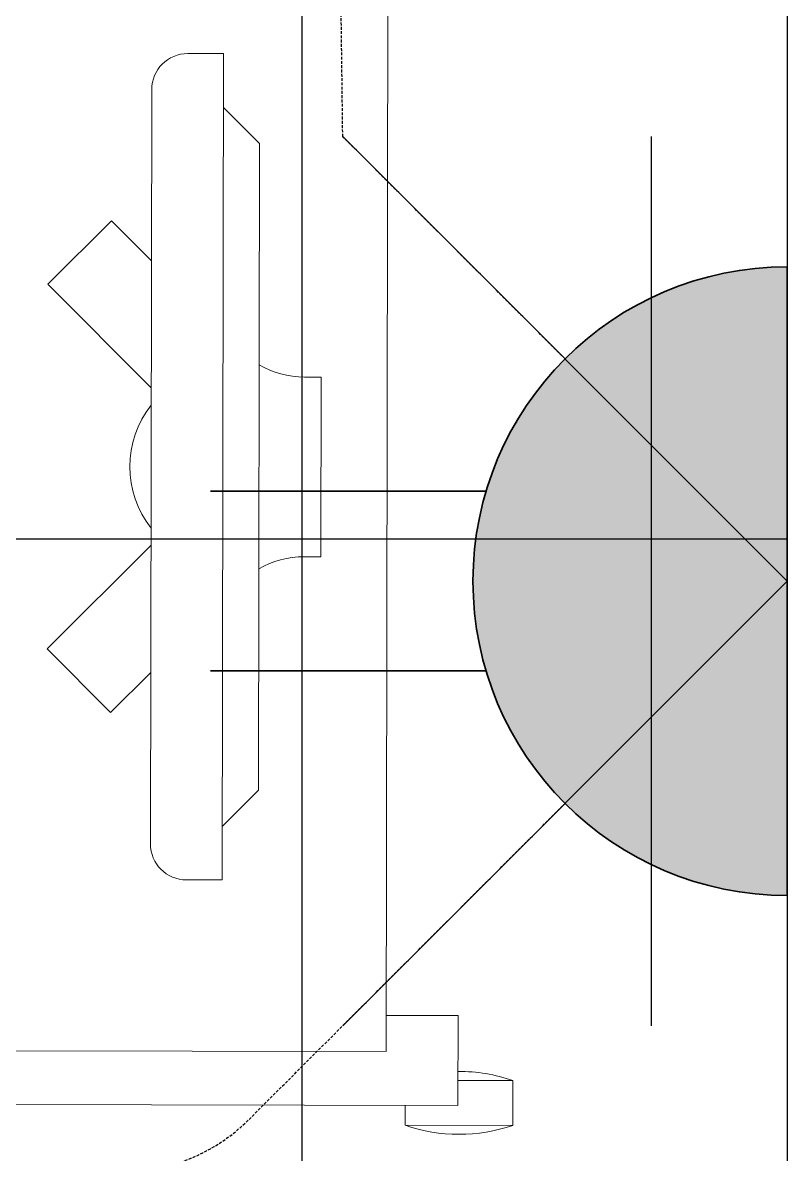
# Model space of a CAD drawing. Extents: x -178977 to 231842, y -29287 to 19916.
# Drawn here: x 38050 to 38476, y -12573 to -11943 of the extents above; entities that cross this region are included whole.
import ezdxf
from ezdxf.enums import TextEntityAlignment as Align

# ---------------------------------------------------------------- set-up
doc = ezdxf.new("R2010")
doc.units = 0
doc.header["$LTSCALE"] = 0.25
doc.linetypes.add('DASHDOT', pattern=[25.4, 12.7, -6.35, 0, -6.35])
doc.linetypes.add('HIDDEN', pattern=[9.525, 6.35, -3.175])
doc.layers.add('01-First Floor-FUR$0$FALSE CEILING', color=251, linetype='Continuous')
for name, color, linetype, lineweight in [('01-First Floor-FUR$0$LOADING', 253, 'Continuous', 5), ('01-First Floor-FUR$0$TME-MEDICAL EQUIPMENT', 42, 'Continuous', 13), ('01-First Floor-FUR$0$Walls', 251, 'Continuous', 5), ('E-LITE-CLNG-CNDT', 6, 'DASHDOT', 35), ('E-LITE-EXIT-NUMB', 6, 'Continuous', 25), ('E-POWR-FLOR-CNDT', 6, 'HIDDEN', 25), ('E-POWR-WALL @ 100', 4, 'Continuous', 35)]:
    doc.layers.add(name, color=color, linetype=linetype, lineweight=lineweight)
doc.styles.add('DC_SIMPLEX', font='SIMPLEX.shx', dxfattribs={"width": 0.7})

# ---------------------------------------------------------------- blocks, each defined once
blk = doc.blocks.new('01-First Floor-FUR$0$workstation')
at = {"layer": '01-First Floor-FUR$0$LOADING'}
for p, q in [((2797.299, -990.665, 0), (2797.295, -993.165, 0)), ((2803.299, -990.675, 0), (2797.299, -990.665, 0)), ((2803.299, -990.675, 0), (2803.297, -991.786, 0)), ((2800.355, -991.781, 0), (2800.347, -996.781, 0)), ((2800.355, -991.781, 0), (2858.355, -991.877, 0)), ((2800.353, -993.17, 0), (2797.295, -993.165, 0)), ((2804.249, -1055.787, 0), (2804.35, -994.788, 0)), ((2804.35, -994.788, 0), (2854.35, -994.87, 0)), ((2800.347, -996.781, 0), (2804.347, -996.788, 0)), ((2813.402, -1050.332, 0), (2813.478, -1004.332, 0)), ((2813.478, -1004.332, 0), (2815.478, -1004.335, 0)), ((2817.405, -1048.338, 0), (2817.475, -1006.338, 0)), ((2811.47, -1009.328, 0), (2813.473, -1007.332, 0)), ((2811.41, -1045.328, 0), (2811.47, -1009.328, 0)), ((2807.996, -1022.323, 0), (2807.979, -1032.323, 0)), ((2808.925, -1022.324, 0), (2807.996, -1022.323, 0)), ((2808.908, -1032.324, 0), (2807.979, -1032.323, 0)), ((2811.41, -1045.328, 0), (2813.407, -1047.332, 0)), ((2815.402, -1050.335, 0), (2813.402, -1050.332, 0))]:
    blk.add_line(p, q, dxfattribs=at)
at = {"layer": '01-First Floor-FUR$0$LOADING', "extrusion": (1.65729e-10, -2.0259e-11, -1)}
for p, q in [((2817.459, -1015.886, 0), (2819.7, -1013.652, 0)), ((2823.23, -1017.193, 0), (2819.7, -1013.652, 0)), ((2817.447, -1022.957, 0), (2823.23, -1017.193, 0))]:
    blk.add_line(p, q, dxfattribs=at)
at = {"layer": '01-First Floor-FUR$0$LOADING', "extrusion": (1.65465e-10, -1.79463e-10, -1)}
for p, q in [((2817.433, -1031.72, 0), (2823.196, -1037.503, 0)), ((2823.196, -1037.503, 0), (2819.655, -1041.032, 0)), ((2817.421, -1038.791, 0), (2819.655, -1041.032, 0))]:
    blk.add_line(p, q, dxfattribs=at)
at = {"layer": '01-First Floor-FUR$0$LOADING'}
for centre, start, end in [((2800.285, -999.42, 0), 70.98047, 108.82976), ((2800.31, -984.42, 0), 250.98047, 270.26174)]:
    blk.add_arc(centre, 9.25, start, end, dxfattribs=at)
at = {"layer": '01-First Floor-FUR$0$LOADING', "extrusion": (1.03527e-10, -9.97581e-11, -1)}
for centre, major_axis, start_param, end_param in [((2815.475, -1006.335, 0), (1.412, -1.417), 3.926991, 5.497787), ((2808.933, -1017.324, 0), (-3.541, -3.53), -1.314396, -0.785398), ((2813.059, -1027.331, 0), (3.928, -3.941), 4.833569, 6.162005), ((2808.9, -1037.324, 0), (-3.541, -3.53), 2.356194, 2.885192), ((2815.405, -1048.335, 0), (1.412, -1.417), 5.497787, 7.068583)]:
    blk.add_ellipse(centre, major_axis=major_axis, ratio=1, start_param=start_param, end_param=end_param, dxfattribs=at)
blk = doc.blocks.new('01-First Floor-FUR')
at = {"layer": '01-First Floor-FUR$0$FALSE CEILING', "linetype": 'Continuous'}
for p, q in [((38206, -12830), (38206, -8830)), ((34976, -12230), (38476, -12230))]:
    blk.add_line(p, q, dxfattribs=at)
at = {"layer": '01-First Floor-FUR$0$FALSE CEILING'}
blk.add_lwpolyline([(34976, -12830), (34976, -10710), (34976, -10710), (34976, -8830), (38476, -8830), (38476, -12830), (34976, -12830)], dxfattribs=at)
at = {"layer": '01-First Floor-FUR$0$Walls'}
blk.add_line((38476, -8830), (38476, -12830), dxfattribs=at)
at = {"layer": '01-First Floor-FUR$0$TME-MEDICAL EQUIPMENT', "xscale": 10, "yscale": 10, "zscale": 10, "rotation": 180}
blk.add_blockref('01-First Floor-FUR$0$workstation', (66296.22, -22463.23, -0.1), dxfattribs=at)
blk = doc.blocks.new('*U158')
h = blk.add_hatch(color=253)
edge = h.paths.add_edge_path()
edge.add_line((0, -1.75), (0, 1.75))
edge.add_arc((0, 0), 1.75, 270, 450, ccw=False)
for p, q in [((1.6771, 0.5), (3.2113, 0.5)), ((1.6771, -0.5), (3.2113, -0.5))]:
    blk.add_line(p, q)
blk.add_lwpolyline([(0, -1.75, 1), (0, 1.75)], format="xyb", close=True)
at = {"layer": 'Defpoints'}
for p, q in [((2.4749, 2.4749), (0, 0)), ((0.7582, 2.4749), (0.7582, -2.4749)), ((2.4749, -2.4749), (0, 0))]:
    blk.add_line(p, q, dxfattribs=at)
at = {"layer": 'E-LITE-EXIT-NUMB', "style": 'DC_SIMPLEX', "width": 0.7, "flags": 8}
blk.add_attdef('TYPE', text='', height=2, rotation=360, dxfattribs=at).set_placement((-2.682, 5.2383), align=Align.RIGHT)
blk.add_attdef('CIRCUIT', (2.682, 5.2383), '', height=2, rotation=360, dxfattribs=at)

msp = doc.modelspace()

# ---------------------------------------------------------------- linework, layer by layer
at = {"layer": 'E-POWR-FLOR-CNDT'}
for points in [[(38352.26, -12129.83), (38228.51, -12006.08), (38161.38, -6603.73, -0.202144), (38190.67, -6531.78), (38352.26, -6370.19)], [(35693.66, -12724.84), (35835.99, -12582.51), (38105.64, -12582.51, 0.198912), (38176.35, -12553.22), (38352.26, -12377.31)]]:
    msp.add_lwpolyline(points, format="xyb", dxfattribs=at)

# ---------------------------------------------------------------- block references
at = {"layer": 'E-LITE-CLNG-CNDT'}
msp.add_blockref('01-First Floor-FUR', (0, 0), dxfattribs=at)
at = {"layer": 'E-POWR-WALL @ 100', "xscale": -100, "yscale": 100, "zscale": 100}
msp.add_blockref('*U158', (38476, -12253.57), dxfattribs=at)

doc.saveas('drawing.dxf')
